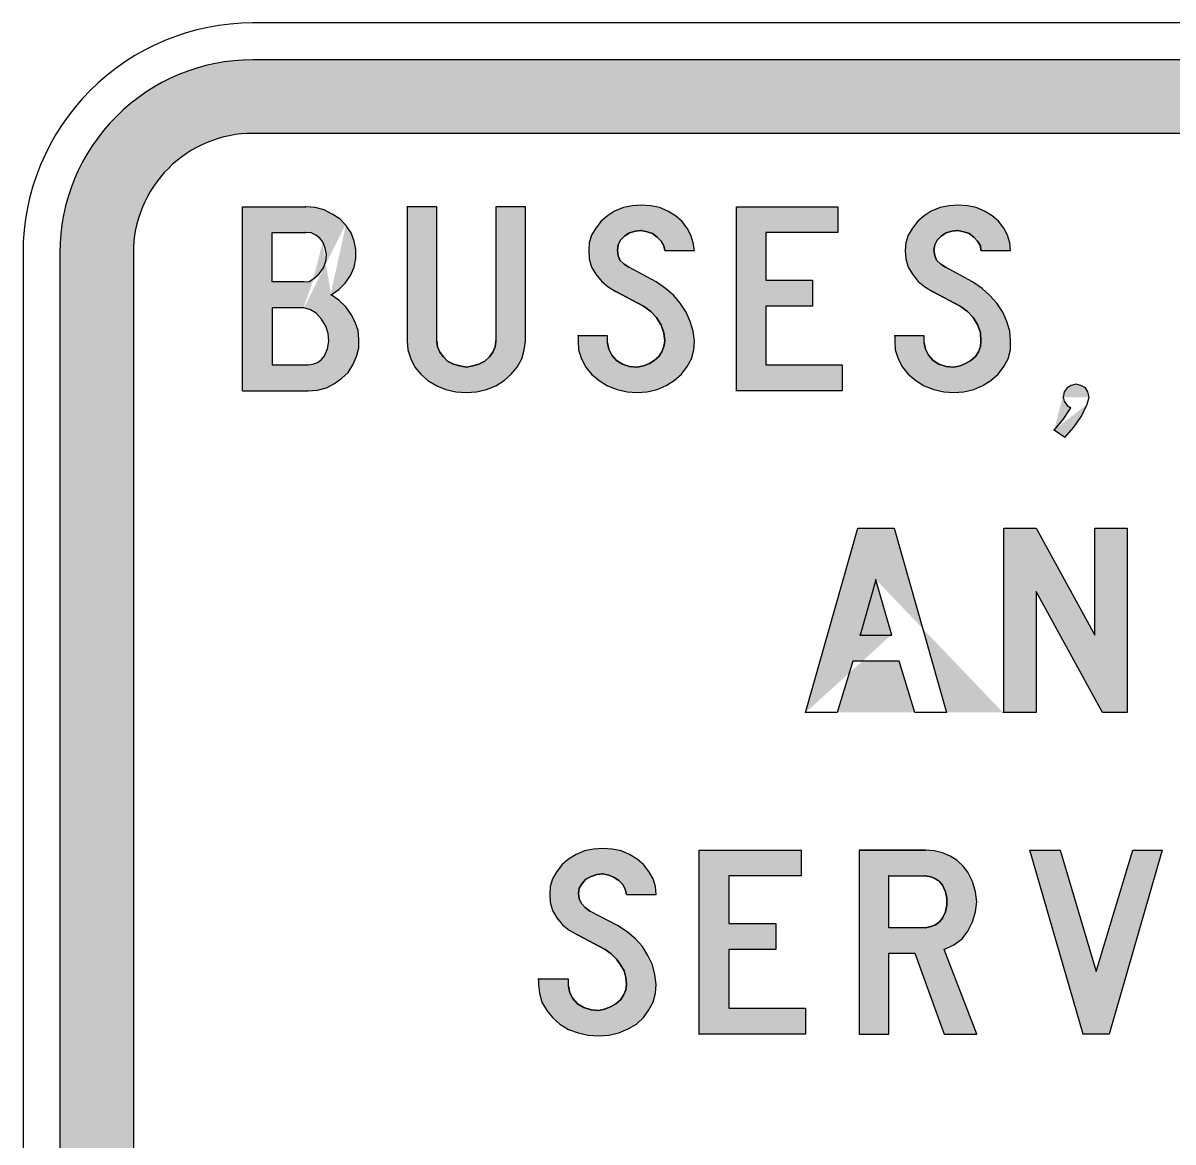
# Model space of a CAD drawing. Extents: x 171 to 284, y 140 to 262.
# Drawn here: x 171.2 to 233.7, y 201.2 to 262 of the extents above; entities that cross this region are included whole.
import ezdxf

# ---------------------------------------------------------------- set-up
doc = ezdxf.new("R2010")
doc.units = 0
doc.header["$MEASUREMENT"] = 0
doc.linetypes.add('CENTERX2', pattern=[101.6, 63.5, -12.7, 12.7, -12.7])
doc.layers.get('0').update_dxf_attribs({"linetype": 'CONTINUOUS'})
doc.layers.add('L35', color=3, linetype='CONTINUOUS')
doc.layers.add('T25', color=1, linetype='CONTINUOUS')

msp = doc.modelspace()

# ---------------------------------------------------------------- hatches: boundary and pattern name
at = {"layer": 'T25', "linetype": 'CENTERX2'}
h = msp.add_hatch(color=256, dxfattribs=at)
edge = h.paths.add_edge_path(flags=16)
edge.add_line((183.698, 168.019), (271.198, 168.019))
edge.add_arc((271.198, 174.519), 6.5, 270, 360)
edge.add_line((277.698, 174.519), (277.698, 249.519))
edge.add_arc((271.198, 249.519), 6.5, 0, 90)
edge.add_line((271.198, 256.019), (183.698, 256.019))
edge.add_arc((183.698, 249.519), 6.5, 90, 180)
edge.add_line((177.198, 249.519), (177.198, 174.519))
edge.add_arc((183.698, 174.519), 6.5, 180, 270)
edge = h.paths.add_edge_path()
edge.add_line((183.698, 164.019), (271.198, 164.019))
edge.add_arc((271.198, 174.519), 10.5, 270, 360)
edge.add_line((281.698, 174.519), (281.698, 249.519))
edge.add_arc((271.198, 249.519), 10.5, 0, 90)
edge.add_line((271.198, 260.019), (183.698, 260.019))
edge.add_arc((183.698, 249.519), 10.5, 90, 180)
edge.add_line((173.198, 249.519), (173.198, 174.519))
edge.add_arc((183.698, 174.519), 10.5, 180, 270)
h = msp.add_hatch(color=256, dxfattribs=at)
h.paths.add_polyline_path([(188.369, 246.942), (187.951, 247.232), (188.369, 247.521), (188.722, 247.874), (189.011, 248.292), (189.204, 248.741), (189.3, 249.223), (189.3, 249.705), (189.204, 250.155), (189.043, 250.604), (188.754, 251.022), (188.433, 251.375), (188.015, 251.632), (187.566, 251.857), (187.084, 251.986), (186.57, 252.018), (183.133, 252.018), (183.133, 242.028), (186.698, 242.028), (187.212, 242.06), (187.694, 242.188), (188.144, 242.413), (188.529, 242.702), (188.883, 243.023), (189.14, 243.441), (189.332, 243.891), (189.461, 244.34), (189.461, 244.822), (189.429, 245.304), (189.268, 245.754), (189.043, 246.171), (188.754, 246.589)])
edge = h.paths.add_edge_path(flags=16)
edge.add_line((186.57, 252.018), (186.538, 252.018))
edge.add_line((186.57, 252.018), (186.538, 252.018))
h.paths.add_polyline_path([(186.827, 246.428), (186.474, 246.525), (184.739, 246.525), (184.739, 243.441), (186.698, 243.441), (186.955, 243.473), (187.244, 243.569), (187.437, 243.73), (187.598, 243.923), (187.758, 244.308), (187.823, 244.726), (187.791, 245.143), (187.662, 245.529), (187.437, 245.914), (187.148, 246.236)], flags=16)
h.paths.add_polyline_path([(186.763, 247.97), (187.02, 248.131), (187.309, 248.388), (187.534, 248.709), (187.662, 249.063), (187.694, 249.416), (187.63, 249.769), (187.501, 250.123), (187.341, 250.315), (187.116, 250.476), (186.859, 250.604), (186.57, 250.637), (184.739, 250.637), (184.739, 247.938), (186.474, 247.938)], flags=16)
edge = h.paths.add_edge_path(flags=16)
edge.add_line((186.57, 250.637), (186.538, 250.637))
edge.add_line((186.57, 250.637), (186.538, 250.637))
edge = h.paths.add_edge_path(flags=16)
edge.add_line((187.951, 247.232), (187.919, 247.232))
edge.add_line((188.754, 251.022), (188.722, 251.022))
edge.add_line((186.474, 246.525), (186.441, 246.525))
edge.add_line((187.02, 248.131), (186.987, 248.131))
edge.add_line((187.501, 250.123), (187.469, 250.123))
h.paths.add_polyline_path([(175.785, 153.242), (178.485, 153.242), (178.485, 148.742), (175.785, 148.742)], flags=9)
for points in [[(198.07, 243.312), (198.327, 243.762), (198.455, 244.244), (198.52, 244.726), (198.52, 252.018), (196.914, 252.018), (196.914, 244.726), (196.881, 244.405), (196.753, 244.116), (196.56, 243.859), (196.303, 243.634), (195.982, 243.473), (195.661, 243.377), (195.307, 243.312), (194.954, 243.377), (194.601, 243.473), (194.279, 243.634), (194.055, 243.859), (193.862, 244.116), (193.733, 244.405), (193.701, 244.726), (193.701, 252.018), (192.095, 252.018), (192.095, 244.726), (192.127, 244.244), (192.288, 243.762), (192.513, 243.312), (192.834, 242.927), (193.219, 242.574), (193.701, 242.285), (194.183, 242.092), (194.729, 241.963), (195.307, 241.931), (195.853, 241.963), (196.4, 242.092), (196.914, 242.285), (197.363, 242.574), (197.749, 242.927)], [(207.707, 244.726), (207.643, 245.272), (207.482, 245.786), (207.257, 246.3), (206.936, 246.782), (206.583, 247.199), (206.133, 247.585), (205.619, 247.938), (204.141, 248.741), (203.884, 248.902), (203.659, 249.127), (203.563, 249.384), (203.531, 249.673), (203.563, 249.962), (203.692, 250.219), (203.916, 250.444), (204.173, 250.604), (204.495, 250.701), (204.816, 250.733), (205.137, 250.669), (205.426, 250.572), (205.683, 250.38), (205.908, 250.155), (206.037, 249.898), (206.101, 249.641), (207.707, 249.641), (207.643, 250.058), (207.514, 250.476), (207.321, 250.861), (207.032, 251.247), (206.679, 251.536), (206.261, 251.793), (205.812, 251.986), (205.33, 252.082), (204.816, 252.114), (204.334, 252.082), (203.852, 251.986), (203.37, 251.793), (202.985, 251.536), (202.631, 251.247), (202.342, 250.861), (202.118, 250.476), (201.989, 250.058), (201.957, 249.641), (201.989, 249.191), (202.118, 248.741), (202.342, 248.356), (202.664, 247.97), (203.017, 247.681), (203.435, 247.424), (204.944, 246.621), (205.33, 246.332), (205.651, 246.011), (205.908, 245.593), (206.037, 245.176), (206.101, 244.726), (206.037, 244.437), (205.94, 244.148), (205.78, 243.891), (205.523, 243.666), (205.266, 243.505), (204.944, 243.377), (204.591, 243.312), (204.173, 243.345), (203.788, 243.473), (203.467, 243.666), (203.21, 243.955), (203.049, 244.276), (202.985, 244.63), (202.985, 245.015), (201.379, 245.015), (201.379, 244.726), (201.411, 244.244), (201.571, 243.762), (201.796, 243.312), (202.118, 242.927), (202.535, 242.574), (202.985, 242.285), (203.499, 242.092), (204.045, 241.963), (204.591, 241.931), (205.137, 241.963), (205.683, 242.092), (206.165, 242.317), (206.615, 242.574), (207, 242.927), (207.321, 243.345), (207.546, 243.762), (207.675, 244.244)], [(223.351, 247.585), (222.837, 247.938), (221.359, 248.741), (221.102, 248.902), (220.877, 249.127), (220.781, 249.384), (220.717, 249.673), (220.781, 249.962), (220.91, 250.219), (221.134, 250.444), (221.391, 250.604), (221.713, 250.701), (222.034, 250.733), (222.355, 250.669), (222.644, 250.572), (222.901, 250.38), (223.094, 250.155), (223.255, 249.898), (223.287, 249.641), (224.893, 249.641), (224.861, 250.058), (224.732, 250.476), (224.54, 250.861), (224.25, 251.247), (223.897, 251.536), (223.479, 251.793), (223.03, 251.986), (222.548, 252.082), (222.034, 252.114), (221.552, 252.082), (221.07, 251.986), (220.588, 251.793), (220.203, 251.536), (219.85, 251.247), (219.56, 250.861), (219.336, 250.476), (219.207, 250.058), (219.175, 249.641), (219.207, 249.191), (219.336, 248.741), (219.56, 248.356), (219.882, 247.97), (220.235, 247.681), (220.653, 247.424), (222.162, 246.621), (222.548, 246.332), (222.869, 246.011), (223.126, 245.593), (223.255, 245.176), (223.287, 244.726), (223.255, 244.437), (223.158, 244.148), (222.998, 243.891), (222.741, 243.666), (222.452, 243.505), (222.162, 243.377), (221.809, 243.312), (221.391, 243.345), (221.006, 243.473), (220.685, 243.666), (220.428, 243.955), (220.267, 244.276), (220.203, 244.63), (220.203, 245.015), (218.597, 245.015), (218.597, 244.726), (218.629, 244.244), (218.789, 243.762), (219.014, 243.312), (219.336, 242.927), (219.753, 242.574), (220.203, 242.285), (220.717, 242.092), (221.263, 241.963), (221.809, 241.931), (222.355, 241.963), (222.901, 242.092), (223.383, 242.317), (223.833, 242.574), (224.218, 242.927), (224.54, 243.345), (224.764, 243.762), (224.893, 244.244), (224.893, 244.726), (224.861, 245.272), (224.7, 245.786), (224.475, 246.3), (224.154, 246.782), (223.769, 247.199)], [(205.619, 209.744), (205.555, 210.29), (205.426, 210.804), (205.169, 211.318), (204.88, 211.8), (204.495, 212.217), (204.045, 212.603), (203.531, 212.956), (202.021, 213.727), (201.764, 213.92), (201.571, 214.145), (201.443, 214.402), (201.411, 214.691), (201.443, 214.98), (201.604, 215.237), (201.796, 215.462), (202.085, 215.622), (202.407, 215.719), (202.728, 215.751), (203.049, 215.686), (203.338, 215.558), (203.595, 215.397), (203.82, 215.173), (203.949, 214.916), (204.013, 214.626), (205.619, 214.626), (205.587, 215.076), (205.458, 215.494), (205.233, 215.879), (204.944, 216.265), (204.591, 216.554), (204.173, 216.811), (203.724, 217.004), (203.242, 217.1), (202.728, 217.132), (202.214, 217.1), (201.732, 217.004), (201.282, 216.811), (200.865, 216.554), (200.511, 216.265), (200.222, 215.879), (199.997, 215.494), (199.869, 215.076), (199.837, 214.626), (199.869, 214.209), (199.997, 213.759), (200.222, 213.374), (200.543, 212.988), (200.897, 212.699), (201.347, 212.442), (202.856, 211.639), (203.178, 211.414), (203.467, 211.125), (203.692, 210.804), (203.884, 210.483), (203.981, 210.129), (204.013, 209.744), (203.981, 209.455), (203.852, 209.165), (203.692, 208.908), (203.435, 208.684), (203.145, 208.523), (202.824, 208.395), (202.503, 208.33), (202.085, 208.362), (201.7, 208.491), (201.347, 208.684), (201.09, 208.973), (200.929, 209.294), (200.865, 209.647), (200.865, 210.033), (199.226, 210.033), (199.226, 209.744), (199.291, 209.262), (199.419, 208.78), (199.676, 208.33), (199.997, 207.945), (200.383, 207.591), (200.865, 207.302), (201.379, 207.11), (201.925, 206.981), (202.503, 206.949), (203.049, 206.981), (203.595, 207.11), (204.109, 207.334), (204.559, 207.591), (204.944, 207.945), (205.233, 208.362), (205.458, 208.78), (205.587, 209.262)]]:
    msp.add_hatch(color=256, dxfattribs=at).paths.add_polyline_path(points)
h = msp.add_hatch(color=256, dxfattribs=at)
h.paths.add_polyline_path([(262.509, 242.028), (260.999, 242.028), (260.999, 252.018), (262.509, 252.018)])
h.paths.add_polyline_path([(255.057, 245.433), (256.566, 242.028), (258.301, 242.028), (255.828, 247.232), (258.076, 252.018), (256.374, 252.018), (255.057, 249.03), (253.772, 252.018), (252.037, 252.018), (254.318, 247.232), (251.812, 242.028), (253.547, 242.028)])
h.paths.add_polyline_path([(246.544, 246.236), (245.773, 249.223), (245.034, 246.236)], flags=16)
h.paths.add_polyline_path([(243.942, 242.028), (242.432, 242.028), (244.906, 252.018), (246.64, 252.018), (249.114, 242.028), (247.604, 242.028), (246.865, 244.822), (244.713, 244.822)])
h.paths.add_polyline_path([(237.774, 242.028), (236.265, 242.028), (236.265, 250.637), (234.337, 250.637), (234.337, 252.018), (239.734, 252.018), (239.734, 250.637), (237.774, 250.637)])
h.paths.add_polyline_path([(215.738, 242.028), (209.988, 242.028), (209.988, 252.018), (215.513, 252.018), (215.513, 250.637), (211.594, 250.637), (211.594, 248.035), (214.132, 248.035), (214.132, 246.621), (211.594, 246.621), (211.594, 243.441), (215.738, 243.441)])
edge = h.paths.add_edge_path()
edge.add_line((260.999, 242.028), (260.967, 242.028))
edge.add_line((256.566, 242.028), (256.534, 242.028))
edge.add_line((245.773, 249.223), (245.741, 249.223))
edge.add_line((245.034, 246.236), (245.002, 246.236))
edge.add_line((246.544, 246.236), (246.512, 246.236))
edge.add_line((242.432, 242.028), (242.4, 242.028))
edge.add_line((236.265, 242.028), (236.232, 242.028))
edge.add_line((209.988, 242.028), (209.956, 242.028))
h = msp.add_hatch(color=256, dxfattribs=at)
h.paths.add_polyline_path([(227.848, 239.49), (227.27, 239.875), (227.752, 240.454), (228.169, 241.096), (227.977, 241.224), (227.816, 241.449), (227.752, 241.674), (227.816, 241.963), (227.977, 242.188), (228.202, 242.317), (228.459, 242.381), (228.716, 242.317), (228.973, 242.188), (229.101, 241.963), (229.165, 241.674), (229.069, 241.289), (228.748, 240.646), (228.33, 240.036)])
edge = h.paths.add_edge_path(flags=17)
edge.add_line((228.169, 241.096), (228.137, 241.096))
edge.add_line((228.169, 241.096), (228.137, 241.096))
edge = h.paths.add_edge_path()
edge.add_line((227.27, 239.875), (227.238, 239.875))
edge.add_line((229.069, 241.289), (229.037, 241.289))
edge.add_line((229.165, 241.674), (229.133, 241.674))
edge.add_line((227.752, 241.674), (227.72, 241.674))
h = msp.add_hatch(color=256, dxfattribs=at)
h.paths.add_polyline_path([(226.286, 224.532), (224.527, 224.532), (224.527, 234.544), (226.286, 234.544), (229.488, 228.726), (229.488, 234.544), (231.247, 234.544), (231.247, 224.532), (229.894, 224.532), (226.286, 231.117)])
h.paths.add_polyline_path([(218.438, 228.726), (217.581, 231.748), (216.724, 228.726)], flags=16)
h.paths.add_polyline_path([(215.462, 224.532), (213.748, 224.532), (216.589, 234.544), (218.574, 234.544), (221.415, 224.532), (219.701, 224.532), (218.844, 227.328), (216.319, 227.328)])
edge = h.paths.add_edge_path()
edge.add_line((224.527, 224.532), (224.482, 224.532))
edge.add_line((217.581, 231.748), (217.536, 231.748))
edge.add_line((216.724, 228.726), (216.679, 228.726))
edge.add_line((218.438, 228.726), (218.393, 228.726))
edge.add_line((213.748, 224.532), (213.703, 224.532))
h = msp.add_hatch(color=256, dxfattribs=at)
h.paths.add_polyline_path([(213.746, 207.045), (207.964, 207.045), (207.964, 217.036), (213.521, 217.036), (213.521, 215.654), (209.57, 215.654), (209.57, 213.052), (212.14, 213.052), (212.14, 211.639), (209.57, 211.639), (209.57, 208.459), (213.746, 208.459)])
h.paths.add_polyline_path([(237.678, 207.045), (236.072, 207.045), (236.072, 217.036), (237.678, 217.036)])
h.paths.add_polyline_path([(230.257, 207.045), (228.844, 207.045), (225.953, 217.036), (227.591, 217.036), (229.551, 210.45), (231.542, 217.036), (233.149, 217.036)])
h.paths.add_polyline_path([(255.699, 207.045), (249.885, 207.045), (249.885, 217.036), (255.442, 217.036), (255.442, 215.654), (251.523, 215.654), (251.523, 213.052), (254.061, 213.052), (254.061, 211.639), (251.523, 211.639), (251.523, 208.459), (255.699, 208.459)])
edge = h.paths.add_edge_path()
edge.add_line((207.964, 207.045), (207.932, 207.045))
edge.add_line((236.072, 207.045), (236.04, 207.045))
edge.add_line((228.844, 207.045), (228.812, 207.045))
edge.add_line((249.885, 207.045), (249.853, 207.045))
h = msp.add_hatch(color=256, dxfattribs=at)
h.paths.add_polyline_path([(221.295, 211.639), (221.809, 211.896), (222.259, 212.217), (222.58, 212.635), (222.837, 213.149), (222.998, 213.695), (223.062, 214.241), (222.998, 214.787), (222.837, 215.333), (222.58, 215.847), (222.323, 216.168), (222.002, 216.49), (221.616, 216.714), (221.199, 216.907), (220.749, 217.004), (220.267, 217.036), (220.235, 217.036), (216.669, 217.036), (216.669, 207.045), (218.276, 207.045), (218.276, 211.446), (219.689, 211.446), (221.295, 207.045), (223.062, 207.045)])
h.paths.add_polyline_path([(218.276, 212.828), (218.276, 215.654), (220.267, 215.654), (220.556, 215.59), (220.813, 215.494), (221.038, 215.333), (221.199, 215.14), (221.359, 214.787), (221.424, 214.434), (221.424, 214.048), (221.359, 213.695), (221.199, 213.341), (221.038, 213.149), (220.813, 212.988), (220.556, 212.892), (220.267, 212.828)], flags=16)

# ---------------------------------------------------------------- linework, layer by layer
at = {"color": 1}
for p, q in [((183.133, 242.028), (183.133, 252.018)), ((183.133, 252.018), (186.57, 252.018)), ((186.57, 252.018), (186.538, 252.018)), ((186.57, 252.018), (186.538, 252.018)), ((187.084, 251.986), (186.57, 252.018)), ((192.095, 252.018), (192.063, 252.018)), ((192.095, 252.018), (192.095, 244.726)), ((193.701, 252.018), (192.095, 252.018)), ((193.701, 244.726), (193.701, 252.018)), ((198.52, 252.018), (196.914, 252.018)), ((196.914, 252.018), (196.914, 244.726)), ((198.52, 244.726), (198.52, 252.018)), ((204.334, 252.082), (203.852, 251.986)), ((204.816, 252.114), (204.334, 252.082)), ((205.33, 252.082), (204.816, 252.114)), ((205.812, 251.986), (205.33, 252.082)), ((209.988, 242.028), (209.988, 252.018)), ((209.988, 252.018), (215.513, 252.018)), ((215.513, 252.018), (215.513, 250.637)), ((221.552, 252.082), (221.07, 251.986)), ((222.034, 252.114), (221.552, 252.082)), ((222.548, 252.082), (222.034, 252.114)), ((223.03, 251.986), (222.548, 252.082)), ((187.566, 251.857), (187.084, 251.986)), ((188.015, 251.632), (187.566, 251.857)), ((188.433, 251.375), (188.015, 251.632)), ((202.985, 251.536), (202.631, 251.247)), ((203.37, 251.793), (202.985, 251.536)), ((203.852, 251.986), (203.37, 251.793)), ((206.261, 251.793), (205.812, 251.986)), ((206.679, 251.536), (206.261, 251.793)), ((207.032, 251.247), (206.679, 251.536)), ((220.203, 251.536), (219.85, 251.247)), ((220.588, 251.793), (220.203, 251.536)), ((221.07, 251.986), (220.588, 251.793)), ((223.479, 251.793), (223.03, 251.986)), ((223.897, 251.536), (223.479, 251.793)), ((224.25, 251.247), (223.897, 251.536)), ((188.754, 251.022), (188.433, 251.375)), ((188.754, 251.022), (188.722, 251.022)), ((189.043, 250.604), (188.754, 251.022)), ((202.342, 250.861), (202.118, 250.476)), ((202.631, 251.247), (202.342, 250.861)), ((207.321, 250.861), (207.032, 251.247)), ((207.514, 250.476), (207.321, 250.861)), ((219.56, 250.861), (219.336, 250.476)), ((219.85, 251.247), (219.56, 250.861)), ((224.54, 250.861), (224.25, 251.247)), ((224.732, 250.476), (224.54, 250.861)), ((184.739, 247.938), (184.739, 250.637)), ((184.739, 250.637), (186.57, 250.637)), ((186.57, 250.637), (186.538, 250.637)), ((186.57, 250.637), (186.538, 250.637)), ((186.859, 250.604), (186.57, 250.637)), ((187.116, 250.476), (186.859, 250.604)), ((187.341, 250.315), (187.116, 250.476)), ((187.501, 250.123), (187.341, 250.315)), ((189.204, 250.155), (189.043, 250.604)), ((189.3, 249.705), (189.204, 250.155)), ((202.118, 250.476), (201.989, 250.058)), ((203.692, 250.219), (203.563, 249.962)), ((203.916, 250.444), (203.692, 250.219)), ((204.173, 250.604), (203.916, 250.444)), ((204.495, 250.701), (204.173, 250.604)), ((204.816, 250.733), (204.495, 250.701)), ((204.816, 250.733), (204.784, 250.733)), ((205.137, 250.669), (204.816, 250.733)), ((205.426, 250.572), (205.137, 250.669)), ((205.683, 250.38), (205.426, 250.572)), ((205.908, 250.155), (205.683, 250.38)), ((206.037, 249.898), (205.908, 250.155)), ((207.643, 250.058), (207.514, 250.476)), ((215.513, 250.637), (211.594, 250.637)), ((211.594, 250.637), (211.594, 248.035)), ((219.336, 250.476), (219.207, 250.058)), ((220.91, 250.219), (220.781, 249.962)), ((221.134, 250.444), (220.91, 250.219)), ((221.391, 250.604), (221.134, 250.444)), ((221.713, 250.701), (221.391, 250.604)), ((222.034, 250.733), (221.713, 250.701)), ((222.034, 250.733), (222.002, 250.733)), ((222.355, 250.669), (222.034, 250.733)), ((222.644, 250.572), (222.355, 250.669)), ((222.901, 250.38), (222.644, 250.572)), ((223.094, 250.155), (222.901, 250.38)), ((223.255, 249.898), (223.094, 250.155)), ((224.861, 250.058), (224.732, 250.476)), ((187.501, 250.123), (187.469, 250.123)), ((187.63, 249.769), (187.501, 250.123)), ((187.694, 249.416), (187.63, 249.769)), ((189.3, 249.223), (189.3, 249.705)), ((201.989, 250.058), (201.957, 249.641)), ((201.957, 249.641), (201.989, 249.191)), ((203.563, 249.962), (203.531, 249.673)), ((203.531, 249.673), (203.563, 249.384)), ((206.101, 249.641), (206.037, 249.898)), ((206.101, 249.641), (207.707, 249.641)), ((207.707, 249.641), (207.643, 250.058)), ((219.207, 250.058), (219.175, 249.641)), ((219.175, 249.641), (219.207, 249.191)), ((220.781, 249.962), (220.717, 249.673)), ((220.717, 249.673), (220.781, 249.384)), ((223.287, 249.641), (223.255, 249.898)), ((223.287, 249.641), (224.893, 249.641)), ((224.893, 249.641), (224.861, 250.058)), ((187.534, 248.709), (187.662, 249.063)), ((187.662, 249.063), (187.694, 249.416)), ((189.204, 248.741), (189.3, 249.223)), ((201.989, 249.191), (202.118, 248.741)), ((203.563, 249.384), (203.659, 249.127)), ((203.659, 249.127), (203.884, 248.902)), ((203.884, 248.902), (204.141, 248.741)), ((219.207, 249.191), (219.336, 248.741)), ((220.781, 249.384), (220.877, 249.127)), ((220.877, 249.127), (221.102, 248.902)), ((221.102, 248.902), (221.359, 248.741)), ((187.02, 248.131), (187.309, 248.388)), ((187.309, 248.388), (187.534, 248.709)), ((188.722, 247.874), (189.011, 248.292)), ((189.011, 248.292), (189.204, 248.741)), ((202.118, 248.741), (202.342, 248.356)), ((202.342, 248.356), (202.664, 247.97)), ((204.141, 248.741), (204.109, 248.741)), ((204.141, 248.741), (204.109, 248.741)), ((205.619, 247.938), (204.141, 248.741)), ((219.336, 248.741), (219.56, 248.356)), ((219.56, 248.356), (219.882, 247.97)), ((221.359, 248.741), (221.327, 248.741)), ((221.359, 248.741), (221.327, 248.741)), ((222.837, 247.938), (221.359, 248.741)), ((186.474, 247.938), (184.739, 247.938)), ((186.474, 247.938), (186.763, 247.97)), ((186.763, 247.97), (187.02, 248.131)), ((187.02, 248.131), (186.987, 248.131)), ((188.369, 247.521), (188.722, 247.874)), ((202.664, 247.97), (203.017, 247.681)), ((203.017, 247.681), (203.435, 247.424)), ((206.133, 247.585), (205.619, 247.938)), ((211.594, 248.035), (214.132, 248.035)), ((214.132, 248.035), (214.132, 246.621)), ((219.882, 247.97), (220.235, 247.681)), ((220.235, 247.681), (220.653, 247.424)), ((223.351, 247.585), (222.837, 247.938)), ((187.951, 247.232), (187.919, 247.232)), ((187.951, 247.232), (188.369, 247.521)), ((188.369, 246.942), (187.951, 247.232)), ((203.435, 247.424), (203.402, 247.424)), ((203.435, 247.424), (203.402, 247.424)), ((204.944, 246.621), (203.435, 247.424)), ((206.583, 247.199), (206.133, 247.585)), ((206.936, 246.782), (206.583, 247.199)), ((220.653, 247.424), (220.62, 247.424)), ((220.653, 247.424), (220.62, 247.424)), ((222.162, 246.621), (220.653, 247.424)), ((223.769, 247.199), (223.351, 247.585)), ((224.154, 246.782), (223.769, 247.199)), ((186.474, 246.525), (184.739, 246.525)), ((184.739, 246.525), (184.739, 243.441)), ((186.474, 246.525), (186.441, 246.525)), ((186.827, 246.428), (186.474, 246.525)), ((187.148, 246.236), (186.827, 246.428)), ((188.754, 246.589), (188.369, 246.942)), ((189.043, 246.171), (188.754, 246.589)), ((204.944, 246.621), (204.912, 246.621)), ((205.33, 246.332), (204.944, 246.621)), ((207.257, 246.3), (206.936, 246.782)), ((214.132, 246.621), (211.594, 246.621)), ((211.594, 246.621), (211.594, 243.441)), ((222.162, 246.621), (222.13, 246.621)), ((222.548, 246.332), (222.162, 246.621)), ((224.475, 246.3), (224.154, 246.782)), ((187.437, 245.914), (187.148, 246.236)), ((187.662, 245.529), (187.437, 245.914)), ((189.268, 245.754), (189.043, 246.171)), ((205.651, 246.011), (205.33, 246.332)), ((205.908, 245.593), (205.651, 246.011)), ((207.482, 245.786), (207.257, 246.3)), ((207.643, 245.272), (207.482, 245.786)), ((222.869, 246.011), (222.548, 246.332)), ((223.126, 245.593), (222.869, 246.011)), ((224.7, 245.786), (224.475, 246.3)), ((224.861, 245.272), (224.7, 245.786)), ((187.791, 245.143), (187.662, 245.529)), ((187.823, 244.726), (187.791, 245.143)), ((189.429, 245.304), (189.268, 245.754)), ((189.461, 244.822), (189.429, 245.304)), ((206.037, 245.176), (205.908, 245.593)), ((206.101, 244.726), (206.037, 245.176)), ((207.707, 244.726), (207.643, 245.272)), ((223.255, 245.176), (223.126, 245.593)), ((223.287, 244.726), (223.255, 245.176)), ((224.893, 244.726), (224.861, 245.272)), ((187.758, 244.308), (187.823, 244.726)), ((189.461, 244.34), (189.461, 244.822)), ((192.095, 244.726), (192.127, 244.244)), ((193.701, 244.726), (193.733, 244.405)), ((196.914, 244.726), (196.881, 244.726)), ((196.881, 244.405), (196.914, 244.726)), ((196.914, 244.726), (196.881, 244.726)), ((198.455, 244.244), (198.52, 244.726)), ((201.379, 245.015), (201.347, 245.015)), ((201.379, 245.015), (201.379, 244.726)), ((202.985, 245.015), (201.379, 245.015)), ((201.379, 244.726), (201.411, 244.244)), ((202.985, 244.63), (202.985, 245.015)), ((202.985, 244.63), (203.049, 244.276)), ((206.037, 244.437), (206.101, 244.726)), ((206.101, 244.726), (206.069, 244.726)), ((207.675, 244.244), (207.707, 244.726)), ((218.597, 245.015), (218.565, 245.015)), ((218.597, 245.015), (218.597, 244.726)), ((220.203, 245.015), (218.597, 245.015)), ((218.597, 244.726), (218.629, 244.244)), ((220.203, 244.63), (220.203, 245.015)), ((220.203, 244.63), (220.267, 244.276)), ((223.255, 244.437), (223.287, 244.726)), ((223.287, 244.726), (223.255, 244.726)), ((224.893, 244.244), (224.893, 244.726)), ((187.437, 243.73), (187.598, 243.923)), ((187.598, 243.923), (187.758, 244.308)), ((189.14, 243.441), (189.332, 243.891)), ((189.332, 243.891), (189.461, 244.34)), ((192.127, 244.244), (192.288, 243.762)), ((193.733, 244.405), (193.862, 244.116)), ((193.862, 244.116), (194.055, 243.859)), ((196.56, 243.859), (196.753, 244.116)), ((196.753, 244.116), (196.881, 244.405)), ((198.327, 243.762), (198.455, 244.244)), ((201.411, 244.244), (201.571, 243.762)), ((203.049, 244.276), (203.21, 243.955)), ((203.21, 243.955), (203.467, 243.666)), ((205.523, 243.666), (205.78, 243.891)), ((205.78, 243.891), (205.94, 244.148)), ((205.94, 244.148), (206.037, 244.437)), ((207.546, 243.762), (207.675, 244.244)), ((218.629, 244.244), (218.789, 243.762)), ((220.267, 244.276), (220.428, 243.955)), ((220.428, 243.955), (220.685, 243.666)), ((222.741, 243.666), (222.998, 243.891)), ((222.998, 243.891), (223.158, 244.148)), ((223.158, 244.148), (223.255, 244.437)), ((224.764, 243.762), (224.893, 244.244)), ((184.739, 243.441), (186.698, 243.441)), ((186.698, 243.441), (186.955, 243.473)), ((186.955, 243.473), (187.244, 243.569)), ((187.244, 243.569), (187.437, 243.73)), ((188.883, 243.023), (189.14, 243.441)), ((192.288, 243.762), (192.513, 243.312)), ((192.513, 243.312), (192.834, 242.927)), ((194.055, 243.859), (194.279, 243.634)), ((194.279, 243.634), (194.601, 243.473)), ((194.601, 243.473), (194.954, 243.377)), ((194.954, 243.377), (195.307, 243.312)), ((195.307, 243.312), (195.275, 243.312)), ((195.307, 243.312), (195.661, 243.377)), ((195.661, 243.377), (195.982, 243.473)), ((195.982, 243.473), (196.303, 243.634)), ((196.303, 243.634), (196.56, 243.859)), ((197.749, 242.927), (198.07, 243.312)), ((198.07, 243.312), (198.327, 243.762)), ((201.571, 243.762), (201.796, 243.312)), ((201.796, 243.312), (202.118, 242.927)), ((203.467, 243.666), (203.788, 243.473)), ((203.788, 243.473), (204.173, 243.345)), ((204.173, 243.345), (204.591, 243.312)), ((204.591, 243.312), (204.559, 243.312)), ((204.591, 243.312), (204.944, 243.377)), ((204.944, 243.377), (205.266, 243.505)), ((205.266, 243.505), (205.523, 243.666)), ((207, 242.927), (207.321, 243.345)), ((207.321, 243.345), (207.546, 243.762)), ((211.594, 243.441), (215.738, 243.441)), ((215.738, 243.441), (215.738, 242.028)), ((218.789, 243.762), (219.014, 243.312)), ((219.014, 243.312), (219.336, 242.927)), ((220.685, 243.666), (221.006, 243.473)), ((221.006, 243.473), (221.391, 243.345)), ((221.391, 243.345), (221.809, 243.312)), ((221.809, 243.312), (221.777, 243.312)), ((221.809, 243.312), (222.162, 243.377)), ((222.162, 243.377), (222.452, 243.505)), ((222.452, 243.505), (222.741, 243.666)), ((224.218, 242.927), (224.54, 243.345)), ((224.54, 243.345), (224.764, 243.762)), ((188.144, 242.413), (188.529, 242.702)), ((188.529, 242.702), (188.883, 243.023)), ((192.834, 242.927), (193.219, 242.574)), ((197.363, 242.574), (197.749, 242.927)), ((202.118, 242.927), (202.535, 242.574)), ((206.615, 242.574), (207, 242.927)), ((219.336, 242.927), (219.753, 242.574)), ((223.833, 242.574), (224.218, 242.927)), ((183.133, 242.028), (186.698, 242.028)), ((186.698, 242.028), (187.212, 242.06)), ((187.212, 242.06), (187.694, 242.188)), ((187.694, 242.188), (188.144, 242.413)), ((193.219, 242.574), (193.701, 242.285)), ((193.701, 242.285), (194.183, 242.092)), ((194.183, 242.092), (194.729, 241.963)), ((195.853, 241.963), (196.4, 242.092)), ((196.4, 242.092), (196.914, 242.285)), ((196.914, 242.285), (197.363, 242.574)), ((202.535, 242.574), (202.985, 242.285)), ((202.985, 242.285), (203.499, 242.092)), ((203.499, 242.092), (204.045, 241.963)), ((205.137, 241.963), (205.683, 242.092)), ((205.683, 242.092), (206.165, 242.317)), ((206.165, 242.317), (206.615, 242.574)), ((209.988, 242.028), (209.956, 242.028)), ((215.738, 242.028), (209.988, 242.028)), ((219.753, 242.574), (220.203, 242.285)), ((220.203, 242.285), (220.717, 242.092)), ((220.717, 242.092), (221.263, 241.963)), ((222.355, 241.963), (222.901, 242.092)), ((222.901, 242.092), (223.383, 242.317)), ((223.383, 242.317), (223.833, 242.574)), ((227.977, 242.188), (227.816, 241.963)), ((228.202, 242.317), (227.977, 242.188)), ((228.459, 242.381), (228.202, 242.317)), ((228.716, 242.317), (228.459, 242.381)), ((228.973, 242.188), (228.716, 242.317)), ((229.101, 241.963), (228.973, 242.188)), ((194.729, 241.963), (195.307, 241.931)), ((195.307, 241.931), (195.853, 241.963)), ((204.045, 241.963), (204.591, 241.931)), ((204.591, 241.931), (205.137, 241.963)), ((221.263, 241.963), (221.809, 241.931)), ((221.809, 241.931), (222.355, 241.963)), ((227.752, 241.674), (227.72, 241.674)), ((227.816, 241.963), (227.752, 241.674)), ((227.752, 241.674), (227.816, 241.449)), ((227.816, 241.449), (227.977, 241.224)), ((229.069, 241.289), (229.165, 241.674)), ((229.165, 241.674), (229.101, 241.963)), ((229.165, 241.674), (229.133, 241.674)), ((227.752, 240.454), (228.169, 241.096)), ((227.977, 241.224), (228.169, 241.096)), ((228.169, 241.096), (228.137, 241.096)), ((228.169, 241.096), (228.137, 241.096)), ((228.748, 240.646), (229.069, 241.289)), ((229.069, 241.289), (229.037, 241.289)), ((227.27, 239.875), (227.752, 240.454)), ((228.33, 240.036), (228.748, 240.646)), ((227.27, 239.875), (227.238, 239.875)), ((227.848, 239.49), (227.27, 239.875)), ((227.848, 239.49), (228.33, 240.036)), ((213.748, 224.532), (216.589, 234.544)), ((216.589, 234.544), (218.574, 234.544)), ((218.574, 234.544), (221.415, 224.532)), ((224.527, 224.532), (224.527, 234.544)), ((224.527, 234.544), (226.286, 234.544)), ((226.286, 234.544), (229.488, 228.726)), ((229.488, 228.726), (229.488, 234.544)), ((229.488, 234.544), (231.247, 234.544)), ((231.247, 234.544), (231.247, 224.532)), ((217.581, 231.748), (216.724, 228.726)), ((217.581, 231.748), (217.536, 231.748)), ((218.438, 228.726), (217.581, 231.748)), ((229.894, 224.532), (226.286, 231.117)), ((226.286, 231.117), (226.286, 224.532)), ((216.724, 228.726), (216.679, 228.726)), ((216.724, 228.726), (218.438, 228.726)), ((218.438, 228.726), (218.393, 228.726)), ((216.319, 227.328), (215.462, 224.532)), ((218.844, 227.328), (216.319, 227.328)), ((219.701, 224.532), (218.844, 227.328)), ((213.748, 224.532), (213.703, 224.532)), ((215.462, 224.532), (213.748, 224.532)), ((221.415, 224.532), (219.701, 224.532)), ((224.527, 224.532), (224.482, 224.532)), ((226.286, 224.532), (224.527, 224.532)), ((231.247, 224.532), (229.894, 224.532)), ((201.732, 217.004), (201.282, 216.811)), ((202.214, 217.1), (201.732, 217.004)), ((202.728, 217.132), (202.214, 217.1)), ((203.242, 217.1), (202.728, 217.132)), ((203.724, 217.004), (203.242, 217.1)), ((204.173, 216.811), (203.724, 217.004)), ((207.964, 207.045), (207.964, 217.036)), ((207.964, 217.036), (213.521, 217.036)), ((213.521, 217.036), (213.521, 215.654)), ((216.669, 217.036), (216.669, 207.045)), ((216.669, 217.036), (220.267, 217.036)), ((220.267, 217.036), (220.235, 217.036)), ((220.267, 217.036), (220.235, 217.036)), ((220.749, 217.004), (220.267, 217.036)), ((221.199, 216.907), (220.749, 217.004)), ((228.844, 207.045), (225.953, 217.036)), ((225.953, 217.036), (227.591, 217.036)), ((227.591, 217.036), (229.551, 210.45)), ((229.551, 210.45), (231.542, 217.036)), ((233.149, 217.036), (230.257, 207.045)), ((231.542, 217.036), (233.149, 217.036)), ((200.865, 216.554), (200.511, 216.265)), ((201.282, 216.811), (200.865, 216.554)), ((204.591, 216.554), (204.173, 216.811)), ((204.944, 216.265), (204.591, 216.554)), ((221.616, 216.714), (221.199, 216.907)), ((222.002, 216.49), (221.616, 216.714)), ((222.323, 216.168), (222.002, 216.49)), ((200.222, 215.879), (199.997, 215.494)), ((200.511, 216.265), (200.222, 215.879)), ((202.728, 215.751), (202.407, 215.719)), ((202.728, 215.751), (202.696, 215.751)), ((203.049, 215.686), (202.728, 215.751)), ((205.233, 215.879), (204.944, 216.265)), ((205.458, 215.494), (205.233, 215.879)), ((222.58, 215.847), (222.323, 216.168)), ((222.58, 215.847), (222.548, 215.847)), ((222.837, 215.333), (222.58, 215.847)), ((199.997, 215.494), (199.869, 215.076)), ((201.604, 215.237), (201.443, 214.98)), ((201.796, 215.462), (201.604, 215.237)), ((202.085, 215.622), (201.796, 215.462)), ((202.407, 215.719), (202.085, 215.622)), ((203.338, 215.558), (203.049, 215.686)), ((203.595, 215.397), (203.338, 215.558)), ((203.82, 215.173), (203.595, 215.397)), ((203.949, 214.916), (203.82, 215.173)), ((205.587, 215.076), (205.458, 215.494)), ((213.521, 215.654), (209.57, 215.654)), ((209.57, 215.654), (209.57, 213.052)), ((218.276, 215.654), (218.243, 215.654)), ((218.276, 215.654), (220.267, 215.654)), ((218.276, 212.828), (218.276, 215.654)), ((220.267, 215.654), (220.235, 215.654)), ((220.267, 215.654), (220.235, 215.654)), ((220.556, 215.59), (220.267, 215.654)), ((220.813, 215.494), (220.556, 215.59)), ((221.038, 215.333), (220.813, 215.494)), ((221.199, 215.14), (221.038, 215.333)), ((221.199, 215.14), (221.167, 215.14)), ((221.359, 214.787), (221.199, 215.14)), ((222.998, 214.787), (222.837, 215.333)), ((199.869, 215.076), (199.837, 214.626)), ((199.837, 214.626), (199.869, 214.209)), ((201.443, 214.98), (201.411, 214.691)), ((201.411, 214.691), (201.443, 214.402)), ((204.013, 214.626), (203.949, 214.916)), ((204.013, 214.626), (205.619, 214.626)), ((205.619, 214.626), (205.587, 215.076)), ((221.424, 214.434), (221.359, 214.787)), ((223.062, 214.241), (222.998, 214.787)), ((199.869, 214.209), (199.997, 213.759)), ((201.443, 214.402), (201.571, 214.145)), ((201.571, 214.145), (201.764, 213.92)), ((201.764, 213.92), (202.021, 213.727)), ((221.359, 213.695), (221.424, 214.048)), ((221.424, 214.048), (221.424, 214.434)), ((222.998, 213.695), (223.062, 214.241)), ((199.997, 213.759), (200.222, 213.374)), ((200.222, 213.374), (200.543, 212.988)), ((202.021, 213.727), (201.989, 213.727)), ((202.021, 213.727), (201.989, 213.727)), ((203.531, 212.956), (202.021, 213.727)), ((221.038, 213.149), (221.199, 213.341)), ((221.199, 213.341), (221.167, 213.341)), ((221.199, 213.341), (221.359, 213.695)), ((222.837, 213.149), (222.998, 213.695)), ((200.543, 212.988), (200.897, 212.699)), ((200.897, 212.699), (201.347, 212.442)), ((204.045, 212.603), (203.531, 212.956)), ((209.57, 213.052), (212.14, 213.052)), ((212.14, 213.052), (212.14, 211.639)), ((220.267, 212.828), (218.276, 212.828)), ((220.267, 212.828), (220.556, 212.892)), ((220.556, 212.892), (220.813, 212.988)), ((220.813, 212.988), (221.038, 213.149)), ((222.259, 212.217), (222.58, 212.635)), ((222.58, 212.635), (222.548, 212.635)), ((222.58, 212.635), (222.837, 213.149)), ((201.347, 212.442), (201.314, 212.442)), ((201.347, 212.442), (201.314, 212.442)), ((202.856, 211.639), (201.347, 212.442)), ((204.495, 212.217), (204.045, 212.603)), ((204.88, 211.8), (204.495, 212.217)), ((221.809, 211.896), (222.259, 212.217)), ((202.856, 211.639), (202.824, 211.639)), ((203.178, 211.414), (202.856, 211.639)), ((203.467, 211.125), (203.178, 211.414)), ((205.169, 211.318), (204.88, 211.8)), ((212.14, 211.639), (209.57, 211.639)), ((209.57, 211.639), (209.57, 208.459)), ((218.276, 207.045), (218.276, 211.446)), ((218.276, 211.446), (219.689, 211.446)), ((219.689, 211.446), (221.295, 207.045)), ((221.295, 211.639), (221.263, 211.639)), ((221.295, 211.639), (221.809, 211.896)), ((223.062, 207.045), (221.295, 211.639)), ((203.692, 210.804), (203.467, 211.125)), ((203.884, 210.483), (203.692, 210.804)), ((205.426, 210.804), (205.169, 211.318)), ((205.555, 210.29), (205.426, 210.804)), ((203.981, 210.129), (203.884, 210.483)), ((204.013, 209.744), (203.981, 210.129)), ((205.619, 209.744), (205.555, 210.29)), ((199.226, 210.033), (199.194, 210.033)), ((199.226, 210.033), (199.226, 209.744)), ((200.865, 210.033), (199.226, 210.033)), ((199.226, 209.744), (199.291, 209.262)), ((200.865, 209.647), (200.865, 210.033)), ((200.865, 209.647), (200.929, 209.294)), ((203.981, 209.455), (204.013, 209.744)), ((204.013, 209.744), (203.981, 209.744)), ((205.587, 209.262), (205.619, 209.744)), ((199.291, 209.262), (199.419, 208.78)), ((200.929, 209.294), (201.09, 208.973)), ((201.09, 208.973), (201.347, 208.684)), ((203.435, 208.684), (203.692, 208.908)), ((203.692, 208.908), (203.852, 209.165)), ((203.852, 209.165), (203.981, 209.455)), ((205.458, 208.78), (205.587, 209.262)), ((199.419, 208.78), (199.676, 208.33)), ((199.676, 208.33), (199.997, 207.945)), ((201.347, 208.684), (201.7, 208.491)), ((201.7, 208.491), (202.085, 208.362)), ((202.085, 208.362), (202.503, 208.33)), ((202.503, 208.33), (202.471, 208.33)), ((202.503, 208.33), (202.824, 208.395)), ((202.824, 208.395), (203.145, 208.523)), ((203.145, 208.523), (203.435, 208.684)), ((204.944, 207.945), (205.233, 208.362)), ((205.233, 208.362), (205.458, 208.78)), ((209.57, 208.459), (213.746, 208.459)), ((213.746, 208.459), (213.746, 207.045)), ((199.997, 207.945), (200.383, 207.591)), ((204.559, 207.591), (204.944, 207.945)), ((200.383, 207.591), (200.865, 207.302)), ((200.865, 207.302), (201.379, 207.11)), ((201.379, 207.11), (201.925, 206.981)), ((203.049, 206.981), (203.595, 207.11)), ((203.595, 207.11), (204.109, 207.334)), ((204.109, 207.334), (204.559, 207.591)), ((207.964, 207.045), (207.932, 207.045)), ((213.746, 207.045), (207.964, 207.045)), ((216.669, 207.045), (218.276, 207.045)), ((221.295, 207.045), (223.062, 207.045)), ((228.844, 207.045), (228.812, 207.045)), ((230.257, 207.045), (228.844, 207.045)), ((201.925, 206.981), (202.503, 206.949)), ((202.503, 206.949), (203.049, 206.981))]:
    msp.add_line(p, q, dxfattribs=at)
at = {"layer": 'L35'}
for points in [[(183.698, 162.019), (271.198, 162.019, 0.414214), (283.698, 174.519), (283.698, 249.519, 0.414214), (271.198, 262.019), (183.698, 262.019, 0.414214), (171.198, 249.519), (171.198, 174.519, 0.414214)], [(183.698, 164.019), (271.198, 164.019, 0.414214), (281.698, 174.519), (281.698, 249.519, 0.414214), (271.198, 260.019), (183.698, 260.019, 0.414214), (173.198, 249.519), (173.198, 174.519, 0.414214)], [(183.698, 168.019), (271.198, 168.019, 0.414214), (277.698, 174.519), (277.698, 249.519, 0.414214), (271.198, 256.019), (183.698, 256.019, 0.414214), (177.198, 249.519), (177.198, 174.519, 0.414214)]]:
    msp.add_lwpolyline(points, format="xyb", close=True, dxfattribs=at)
at = {"layer": 'T25', "linetype": 'CENTERX2'}
for points in [[(198.07, 243.312), (198.327, 243.762), (198.455, 244.244), (198.52, 244.726), (198.52, 252.018), (196.914, 252.018), (196.914, 244.726), (196.881, 244.405), (196.753, 244.116), (196.56, 243.859), (196.303, 243.634), (195.982, 243.473), (195.661, 243.377), (195.307, 243.312), (194.954, 243.377), (194.601, 243.473), (194.279, 243.634), (194.055, 243.859), (193.862, 244.116), (193.733, 244.405), (193.701, 244.726), (193.701, 252.018), (192.095, 252.018), (192.095, 244.726), (192.127, 244.244), (192.288, 243.762), (192.513, 243.312), (192.834, 242.927), (193.219, 242.574), (193.701, 242.285), (194.183, 242.092), (194.729, 241.963), (195.307, 241.931), (195.853, 241.963), (196.4, 242.092), (196.914, 242.285), (197.363, 242.574), (197.749, 242.927)], [(207.707, 244.726), (207.643, 245.272), (207.482, 245.786), (207.257, 246.3), (206.936, 246.782), (206.583, 247.199), (206.133, 247.585), (205.619, 247.938), (204.141, 248.741), (203.884, 248.902), (203.659, 249.127), (203.563, 249.384), (203.531, 249.673), (203.563, 249.962), (203.692, 250.219), (203.916, 250.444), (204.173, 250.604), (204.495, 250.701), (204.816, 250.733), (205.137, 250.669), (205.426, 250.572), (205.683, 250.38), (205.908, 250.155), (206.037, 249.898), (206.101, 249.641), (207.707, 249.641), (207.643, 250.058), (207.514, 250.476), (207.321, 250.861), (207.032, 251.247), (206.679, 251.536), (206.261, 251.793), (205.812, 251.986), (205.33, 252.082), (204.816, 252.114), (204.334, 252.082), (203.852, 251.986), (203.37, 251.793), (202.985, 251.536), (202.631, 251.247), (202.342, 250.861), (202.118, 250.476), (201.989, 250.058), (201.957, 249.641), (201.989, 249.191), (202.118, 248.741), (202.342, 248.356), (202.664, 247.97), (203.017, 247.681), (203.435, 247.424), (204.944, 246.621), (205.33, 246.332), (205.651, 246.011), (205.908, 245.593), (206.037, 245.176), (206.101, 244.726), (206.037, 244.437), (205.94, 244.148), (205.78, 243.891), (205.523, 243.666), (205.266, 243.505), (204.944, 243.377), (204.591, 243.312), (204.173, 243.345), (203.788, 243.473), (203.467, 243.666), (203.21, 243.955), (203.049, 244.276), (202.985, 244.63), (202.985, 245.015), (201.379, 245.015), (201.379, 244.726), (201.411, 244.244), (201.571, 243.762), (201.796, 243.312), (202.118, 242.927), (202.535, 242.574), (202.985, 242.285), (203.499, 242.092), (204.045, 241.963), (204.591, 241.931), (205.137, 241.963), (205.683, 242.092), (206.165, 242.317), (206.615, 242.574), (207, 242.927), (207.321, 243.345), (207.546, 243.762), (207.675, 244.244)], [(223.351, 247.585), (222.837, 247.938), (221.359, 248.741), (221.102, 248.902), (220.877, 249.127), (220.781, 249.384), (220.717, 249.673), (220.781, 249.962), (220.91, 250.219), (221.134, 250.444), (221.391, 250.604), (221.713, 250.701), (222.034, 250.733), (222.355, 250.669), (222.644, 250.572), (222.901, 250.38), (223.094, 250.155), (223.255, 249.898), (223.287, 249.641), (224.893, 249.641), (224.861, 250.058), (224.732, 250.476), (224.54, 250.861), (224.25, 251.247), (223.897, 251.536), (223.479, 251.793), (223.03, 251.986), (222.548, 252.082), (222.034, 252.114), (221.552, 252.082), (221.07, 251.986), (220.588, 251.793), (220.203, 251.536), (219.85, 251.247), (219.56, 250.861), (219.336, 250.476), (219.207, 250.058), (219.175, 249.641), (219.207, 249.191), (219.336, 248.741), (219.56, 248.356), (219.882, 247.97), (220.235, 247.681), (220.653, 247.424), (222.162, 246.621), (222.548, 246.332), (222.869, 246.011), (223.126, 245.593), (223.255, 245.176), (223.287, 244.726), (223.255, 244.437), (223.158, 244.148), (222.998, 243.891), (222.741, 243.666), (222.452, 243.505), (222.162, 243.377), (221.809, 243.312), (221.391, 243.345), (221.006, 243.473), (220.685, 243.666), (220.428, 243.955), (220.267, 244.276), (220.203, 244.63), (220.203, 245.015), (218.597, 245.015), (218.597, 244.726), (218.629, 244.244), (218.789, 243.762), (219.014, 243.312), (219.336, 242.927), (219.753, 242.574), (220.203, 242.285), (220.717, 242.092), (221.263, 241.963), (221.809, 241.931), (222.355, 241.963), (222.901, 242.092), (223.383, 242.317), (223.833, 242.574), (224.218, 242.927), (224.54, 243.345), (224.764, 243.762), (224.893, 244.244), (224.893, 244.726), (224.861, 245.272), (224.7, 245.786), (224.475, 246.3), (224.154, 246.782), (223.769, 247.199)], [(205.619, 209.744), (205.555, 210.29), (205.426, 210.804), (205.169, 211.318), (204.88, 211.8), (204.495, 212.217), (204.045, 212.603), (203.531, 212.956), (202.021, 213.727), (201.764, 213.92), (201.571, 214.145), (201.443, 214.402), (201.411, 214.691), (201.443, 214.98), (201.604, 215.237), (201.796, 215.462), (202.085, 215.622), (202.407, 215.719), (202.728, 215.751), (203.049, 215.686), (203.338, 215.558), (203.595, 215.397), (203.82, 215.173), (203.949, 214.916), (204.013, 214.626), (205.619, 214.626), (205.587, 215.076), (205.458, 215.494), (205.233, 215.879), (204.944, 216.265), (204.591, 216.554), (204.173, 216.811), (203.724, 217.004), (203.242, 217.1), (202.728, 217.132), (202.214, 217.1), (201.732, 217.004), (201.282, 216.811), (200.865, 216.554), (200.511, 216.265), (200.222, 215.879), (199.997, 215.494), (199.869, 215.076), (199.837, 214.626), (199.869, 214.209), (199.997, 213.759), (200.222, 213.374), (200.543, 212.988), (200.897, 212.699), (201.347, 212.442), (202.856, 211.639), (203.178, 211.414), (203.467, 211.125), (203.692, 210.804), (203.884, 210.483), (203.981, 210.129), (204.013, 209.744), (203.981, 209.455), (203.852, 209.165), (203.692, 208.908), (203.435, 208.684), (203.145, 208.523), (202.824, 208.395), (202.503, 208.33), (202.085, 208.362), (201.7, 208.491), (201.347, 208.684), (201.09, 208.973), (200.929, 209.294), (200.865, 209.647), (200.865, 210.033), (199.226, 210.033), (199.226, 209.744), (199.291, 209.262), (199.419, 208.78), (199.676, 208.33), (199.997, 207.945), (200.383, 207.591), (200.865, 207.302), (201.379, 207.11), (201.925, 206.981), (202.503, 206.949), (203.049, 206.981), (203.595, 207.11), (204.109, 207.334), (204.559, 207.591), (204.944, 207.945), (205.233, 208.362), (205.458, 208.78), (205.587, 209.262)], [(221.295, 211.639), (221.809, 211.896), (222.259, 212.217), (222.58, 212.635), (222.837, 213.149), (222.998, 213.695), (223.062, 214.241), (222.998, 214.787), (222.837, 215.333), (222.58, 215.847), (222.323, 216.168), (222.002, 216.49), (221.616, 216.714), (221.199, 216.907), (220.749, 217.004), (220.267, 217.036), (220.235, 217.036), (216.669, 217.036), (216.669, 207.045), (218.276, 207.045), (218.276, 211.446), (219.689, 211.446), (221.295, 207.045), (223.062, 207.045)], [(218.276, 212.828), (218.276, 215.654), (220.267, 215.654), (220.556, 215.59), (220.813, 215.494), (221.038, 215.333), (221.199, 215.14), (221.359, 214.787), (221.424, 214.434), (221.424, 214.048), (221.359, 213.695), (221.199, 213.341), (221.038, 213.149), (220.813, 212.988), (220.556, 212.892), (220.267, 212.828)]]:
    msp.add_lwpolyline(points, close=True, dxfattribs=at)

doc.saveas('drawing.dxf')
